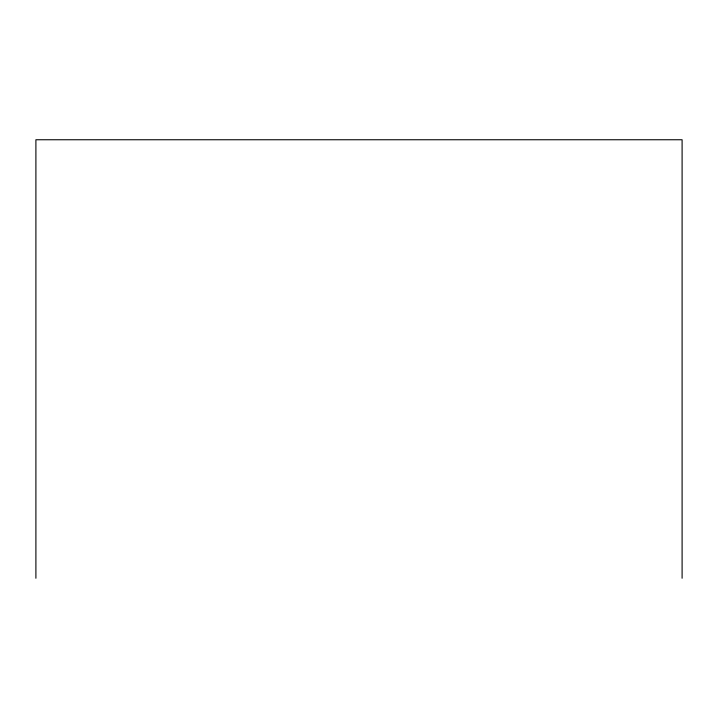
<?xml version="1.0" encoding="UTF-8"?>
<svg xmlns="http://www.w3.org/2000/svg" width="718" height="718" viewBox="0 0 718 718"><rect width="100%" height="100%" fill="white"/><g stroke="black" fill="none" stroke-linecap="round" stroke-linejoin="round"><path stroke-width="1.08" d="M682.1 578.25L682.1 139.75L35.9 139.75L35.9 578.25"/></g></svg>
